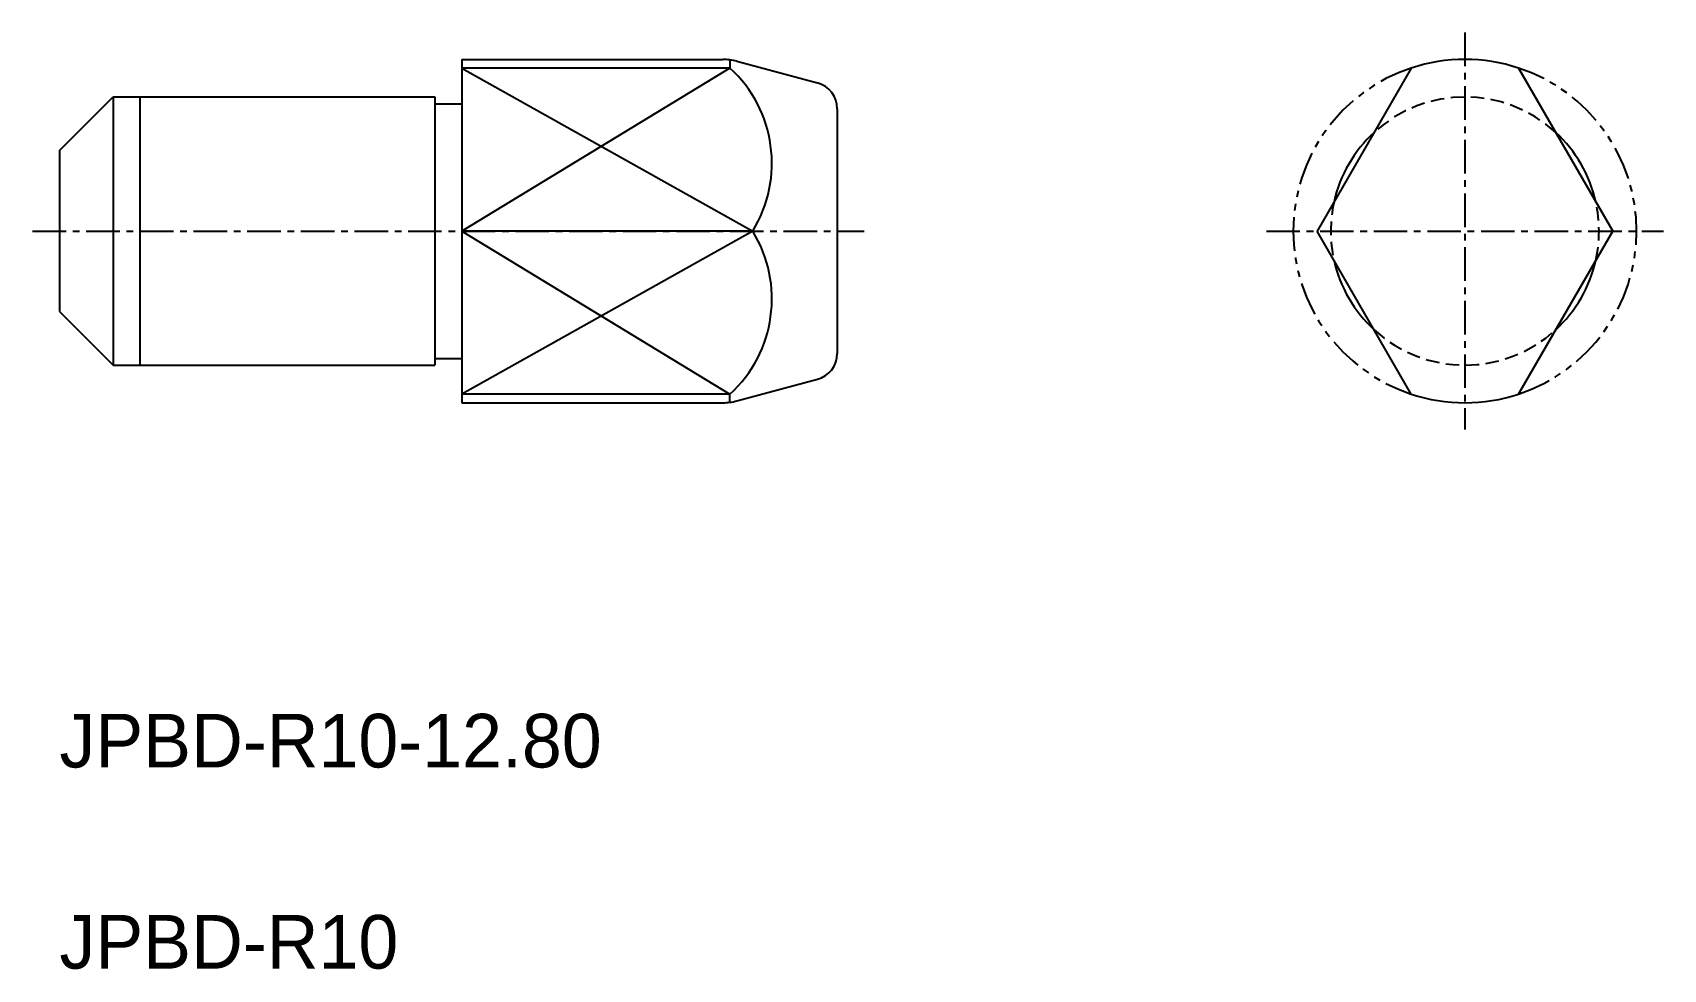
# Model space of a CAD drawing. Extents: x -1583 to -1522.2, y -613.5 to -578.6.
import ezdxf

# ---------------------------------------------------------------- set-up
doc = ezdxf.new("R2010")
doc.units = 0
for name, pattern in [('CENTER', [2, 1.25, -0.25, 0.25, -0.25]), ('DASHED', [0.75, 0.5, -0.25]), ('PHANTOM', [2.5, 1.25, -0.25, 0.25, -0.25, 0.25, -0.25])]:
    doc.linetypes.add(name, pattern=pattern)
doc.layers.get('0').update_dxf_attribs({"linetype": 'CONTINUOUS'})
doc.layers.add('CENTER', color=1, linetype='CENTER')

msp = doc.modelspace()

# ---------------------------------------------------------------- linework, layer by layer
at = {"color": 7, "linetype": 'CONTINUOUS'}
for p, q in [((-1566.963, -579.58), (-1566.963, -592.38)), ((-1566.963, -579.58), (-1557.227, -579.58)), ((-1556.963, -579.901), (-1566.963, -579.901)), ((-1556.963, -579.597), (-1556.963, -579.901)), ((-1556.709, -579.648), (-1553.705, -580.453)), ((-1531.563, -579.901), (-1535.073, -585.98)), ((-1527.563, -579.901), (-1524.053, -585.98)), ((-1581.963, -582.98), (-1579.963, -580.98)), ((-1579.963, -580.98), (-1567.963, -580.98)), ((-1579.963, -580.98), (-1579.963, -590.98)), ((-1567.963, -580.98), (-1567.963, -590.98)), ((-1567.963, -581.23), (-1566.963, -581.23)), ((-1552.963, -581.419), (-1552.963, -590.541)), ((-1581.963, -582.98), (-1581.963, -588.98)), ((-1556.115, -585.98), (-1566.963, -585.98)), ((-1531.563, -592.059), (-1535.073, -585.98)), ((-1527.563, -592.059), (-1524.053, -585.98)), ((-1581.963, -588.98), (-1579.963, -590.98)), ((-1567.963, -590.73), (-1566.963, -590.73)), ((-1579.963, -590.98), (-1567.963, -590.98)), ((-1556.709, -592.312), (-1553.705, -591.507)), ((-1556.963, -592.059), (-1566.963, -592.059)), ((-1556.963, -592.363), (-1556.963, -592.059)), ((-1566.963, -592.38), (-1557.227, -592.38))]:
    msp.add_line(p, q, dxfattribs=at)
at = {"color": 3, "linetype": 'CONTINUOUS'}
for p, q in [((-1566.963, -579.901), (-1556.115, -585.98)), ((-1556.963, -579.901), (-1566.963, -585.98)), ((-1578.963, -580.98), (-1578.963, -590.98)), ((-1556.115, -585.98), (-1566.963, -592.059)), ((-1566.963, -585.98), (-1556.963, -592.059))]:
    msp.add_line(p, q, dxfattribs=at)
at = {"color": 7, "linetype": 'CONTINUOUS'}
for centre, radius, start, end in [((-1557.227, -581.58), 2, 75, 90), ((-1560.224, -583.455), 4.823, 328.42332, 47.46897), ((-1529.563, -585.98), 6.4, 71.79004, 108.20996), ((-1553.963, -581.419), 1, 0, 75), ((-1529.563, -585.98), 5, 132.62247, 167.37753), ((-1529.563, -585.98), 5, 12.62247, 47.37753), ((-1560.224, -588.505), 4.823, 312.53103, 31.57668), ((-1529.563, -585.98), 5, 192.62247, 227.37753), ((-1529.563, -585.98), 5, 312.62247, 347.37753), ((-1553.963, -590.541), 1, 285, 0), ((-1529.563, -585.98), 6.4, 251.79004, 288.20996), ((-1557.227, -590.38), 2, 270, 285)]:
    msp.add_arc(centre, radius, start, end, dxfattribs=at)
at = {"color": 3, "linetype": 'PHANTOM'}
for start, end in [(108.20996, 251.79004), (288.20996, 71.79004)]:
    msp.add_arc((-1529.563, -585.98), 6.4, start, end, dxfattribs=at)
at = {"color": 3, "linetype": 'DASHED'}
for start, end in [(47.37753, 132.62247), (167.37753, 192.62247), (347.37753, 12.62247), (227.37753, 312.62247)]:
    msp.add_arc((-1529.563, -585.98), 5, start, end, dxfattribs=at)
at = {"layer": 'CENTER', "color": 1, "linetype": 'CENTER'}
for p, q in [((-1529.563, -578.58), (-1529.563, -593.38)), ((-1582.963, -585.98), (-1551.963, -585.98)), ((-1536.963, -585.98), (-1522.163, -585.98))]:
    msp.add_line(p, q, dxfattribs=at)

# ---------------------------------------------------------------- texts
at = {"color": 7, "linetype": 'CONTINUOUS'}
for s, p in [('JPBD-R10-12.80', (-1581.963, -605.98)), ('JPBD-R10', (-1581.963, -613.48))]:
    msp.add_text(s, height=2, dxfattribs=at).set_placement(p)

doc.saveas('drawing.dxf')
